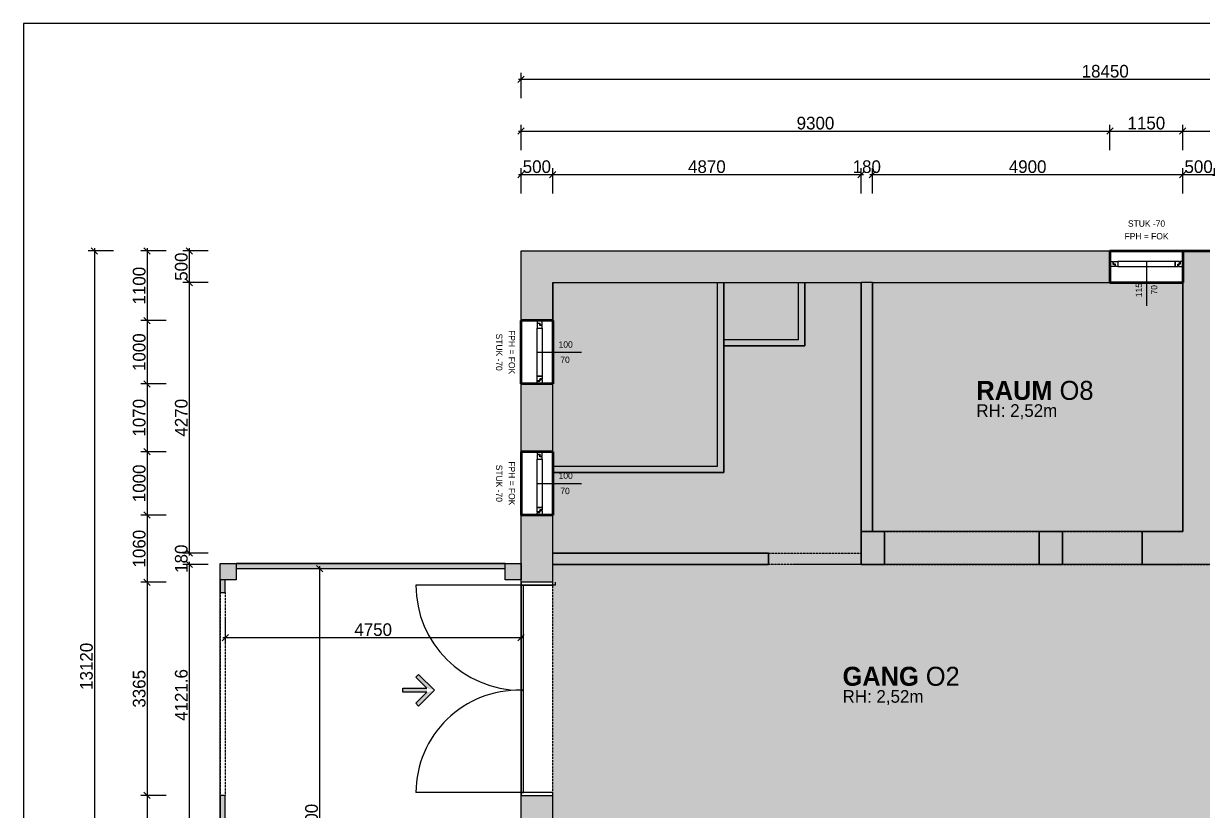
# Model space of a CAD drawing. Header units: metres. Extents: x 2773 to 296211, y -82189 to 61223.
# Drawn here: x 113861 to 132476, y -23330 to -10907 of the extents above; entities that cross this region are included whole.
import ezdxf
from ezdxf.enums import TextEntityAlignment as Align

# ---------------------------------------------------------------- set-up
doc = ezdxf.new("R2010")
doc.units = ezdxf.units.M
doc.header["$LTSCALE"] = 0.5
doc.header["$PDMODE"] = 3
doc.linetypes.add('DASHED2', pattern=[9.525, 6.35, -3.175])
doc.layers.add('-help', color=4, linetype='Continuous', plot=False)
doc.layers.add('KON_HL', color=4, linetype='Continuous', plot=False)
for name, color, linetype in [('KON_025', 1, 'Continuous'), ('KON_050', 5, 'Continuous'), ('KON_MASS', 1, 'Continuous'), ('KON_SCHRAFF', 1, 'Continuous'), ('KON_STRICHLINIE', 1, 'DASHED2'), ('KON_TEXT', 1, 'Continuous')]:
    doc.layers.add(name, color=color, linetype=linetype)
doc.layers.add('KON_05', color=5, linetype='Continuous', lineweight=50)
doc.styles.add('Arial Narrow 3 skalliert', font='ARIALN.TTF', dxfattribs={"height": 3})
doc.styles.add('Century_Gothic', font='GOTHIC.TTF')
doc.dimstyles.new('ISO-50 -IR', dxfattribs={"dimscale": 0.5, "dimtxt": 0.2, "dimasz": 0.225, "dimexe": 0.2, "dimexo": 0.1, "dimgap": 0.05, "dimtad": 1, "dimdec": 0, "dimlfac": 100, "dimdsep": 46, "dimtxsty": 'Century_Gothic', "dimblk": 'OBLIQUE', "dimcen": 2.5, "dimdle": 0.2, "dimadec": 1, "dimazin": 0, "dimtfac": 1, "dimtdec": 0, "dimtix": 1, "dimtmove": 2, "dimatfit": 3, "dimldrblk": 'ARCHTICK', "dimfxl": 0.25, "dimfxlon": 1, "dimarcsym": 0})
doc.dimstyles.new('M - 20 - HTL HALLSTATT$0', dxfattribs={"dimscale": 200, "dimtxt": 1.5, "dimasz": 0.5, "dimexe": 0.5, "dimexo": 0.2, "dimgap": 0.1, "dimtad": 1, "dimdec": 1, "dimdsep": 46, "dimtxsty": 'Century_Gothic', "dimblk": 'OBLIQUE', "dimcen": 0, "dimdle": 0.2, "dimclrd": 256, "dimclre": 256, "dimclrt": 256, "dimadec": 1, "dimazin": 0, "dimtfac": 1, "dimtdec": 1, "dimtix": 1, "dimtofl": 0, "dimtmove": 2, "dimatfit": 3, "dimldrblk": 'DOT', "dimfxl": 1.5, "dimfxlon": 1, "dimlwd": -1, "dimlwe": -1, "dimarcsym": 0})

# ---------------------------------------------------------------- blocks, each defined once
blk = doc.blocks.new('PFEIL_E1')
blk.add_lwpolyline([(-0.823, -1.177), (-1, -1), (0, 0), (1, -1), (0.823, -1.177), (0.125, -0.479), (0.125, -2), (-0.125, -2), (-0.125, -0.479)], close=True)
for points in [[(-1, -1), (-0.823, -1.177), (0, 0), (-0.125, -0.479)], [(-0.125, -0.479), (0.125, -0.479), (-0.125, -2), (0.125, -2)], [(0, 0), (0.125, -0.479), (1, -1), (0.823, -1.177)]]:
    blk.add_solid(points)
blk = doc.blocks.new('fen')
for points in [[(-0.04, -0.07), (0, -0.07), (0, 0), (-0.08, 0), (-0.08, -0.04), (-0.04, -0.04)], [(-0.04, -0.05), (-0.08, -0.05), (-0.08, -0.12), (0, -0.12), (0, -0.08), (-0.04, -0.08)]]:
    blk.add_lwpolyline(points, close=True)
blk = doc.blocks.new('*D429')
at = {"layer": 'Defpoints', "color": 0, "transparency": 16777216}
for p in [(0, 0.08), (1.145, 0.08), (1.145, 0.08)]:
    blk.add_point(p, dxfattribs=at)
at = {"color": 0, "transparency": 16777216, "insert": (0.452, -0.37), "char_height": 0.1, "attachment_point": 5, "rotation": 90, "style": 'Century_Gothic'}
blk.add_mtext('115', dxfattribs=at)
blk = doc.blocks.new('_ArchTick')
at = {"color": 0, "linetype": 'Continuous', "const_width": 0.15}
blk.add_lwpolyline([(-0.5, -0.5), (0.5, 0.5)], dxfattribs=at)
blk = doc.blocks.new('_None')
blk = doc.blocks.new('*D437')
at = {"layer": 'Defpoints', "color": 0, "transparency": 16777216}
for p in [(1, 0), (1, 0), (0, 0)]:
    blk.add_point(p, dxfattribs=at)
at = {"color": 0, "transparency": 16777216, "insert": (0.38, 0.45), "char_height": 0.1, "attachment_point": 5, "rotation": 90, "style": 'Century_Gothic'}
blk.add_mtext('100', dxfattribs=at)
blk = doc.blocks.new('_Oblique')
at = {"color": 0, "linetype": 'ByBlock', "lineweight": -2}
blk.add_line((-0.5, -0.5), (0.5, 0.5), dxfattribs=at)
blk = doc.blocks.new('*D526')
at = {"layer": 'Defpoints', "color": 0, "transparency": 16777216}
for p in [(122216, -13292), (121716, -14495), (122216, -14995)]:
    blk.add_point(p, dxfattribs=at)
at = {"layer": 'KON_MASS', "transparency": 16777216}
for p, q in [((121716, -13592), (121716, -13192)), ((122216, -13592), (122216, -13192)), ((121676, -13292), (122256, -13292))]:
    blk.add_line(p, q, dxfattribs=at)
at = {"layer": 'KON_MASS', "transparency": 16777216, "xscale": 100, "yscale": 100, "zscale": 100, "rotation": 180}
blk.add_blockref('_Oblique', (121716, -13292), dxfattribs=at)
at = {"layer": 'KON_MASS', "transparency": 16777216, "xscale": 100, "yscale": 100, "zscale": 100}
blk.add_blockref('_Oblique', (122216, -13292), dxfattribs=at)
at = {"layer": 'KON_MASS', "transparency": 16777216, "insert": (121966, -13167), "char_height": 200, "attachment_point": 5, "style": 'Century_Gothic'}
blk.add_mtext('500', dxfattribs=at)
blk = doc.blocks.new('_Dot')
at = {"color": 0, "linetype": 'ByBlock', "lineweight": -2}
blk.add_line((-0.5, 0), (-1, 0), dxfattribs=at)
at = {"color": 0, "linetype": 'ByBlock', "const_width": 0.5}
blk.add_lwpolyline([(-0.25, 0, 1), (0.25, 0, 1)], format="xyb", close=True, dxfattribs=at)
blk = doc.blocks.new('*D527')
at = {"layer": 'Defpoints', "color": 0, "transparency": 16777216}
for p in [(127086, -13292), (122216, -14995), (127086, -14995)]:
    blk.add_point(p, dxfattribs=at)
at = {"layer": 'KON_MASS', "transparency": 16777216}
for p, q in [((122216, -13592), (122216, -13192)), ((127086, -13592), (127086, -13192)), ((122176, -13292), (127126, -13292))]:
    blk.add_line(p, q, dxfattribs=at)
at = {"layer": 'KON_MASS', "transparency": 16777216, "xscale": 100, "yscale": 100, "zscale": 100, "rotation": 180}
blk.add_blockref('_Oblique', (122216, -13292), dxfattribs=at)
at = {"layer": 'KON_MASS', "transparency": 16777216, "xscale": 100, "yscale": 100, "zscale": 100}
blk.add_blockref('_Oblique', (127086, -13292), dxfattribs=at)
at = {"layer": 'KON_MASS', "transparency": 16777216, "insert": (124651, -13167), "char_height": 200, "attachment_point": 5, "style": 'Century_Gothic'}
blk.add_mtext('4870', dxfattribs=at)
blk = doc.blocks.new('*D528')
at = {"layer": 'Defpoints', "color": 0, "transparency": 16777216}
for p in [(127266, -13292), (127086, -14995), (127266, -14995)]:
    blk.add_point(p, dxfattribs=at)
at = {"layer": 'KON_MASS', "transparency": 16777216}
for p, q in [((127086, -13592), (127086, -13192)), ((127266, -13592), (127266, -13192))]:
    blk.add_line(p, q, dxfattribs=at)
at = {"layer": 'KON_MASS', "transparency": 16777216, "insert": (127176, -13167), "char_height": 200, "attachment_point": 5, "style": 'Century_Gothic'}
blk.add_mtext('180', dxfattribs=at)
blk = doc.blocks.new('*D529')
at = {"layer": 'Defpoints', "color": 0, "transparency": 16777216}
for p in [(132166, -13292), (132166, -14495), (127266, -14995)]:
    blk.add_point(p, dxfattribs=at)
at = {"layer": 'KON_MASS', "transparency": 16777216}
for p, q in [((127266, -13592), (127266, -13192)), ((132166, -13592), (132166, -13192)), ((127226, -13292), (132206, -13292))]:
    blk.add_line(p, q, dxfattribs=at)
at = {"layer": 'KON_MASS', "transparency": 16777216, "xscale": 100, "yscale": 100, "zscale": 100, "rotation": 180}
blk.add_blockref('_Oblique', (127266, -13292), dxfattribs=at)
at = {"layer": 'KON_MASS', "transparency": 16777216, "xscale": 100, "yscale": 100, "zscale": 100}
blk.add_blockref('_Oblique', (132166, -13292), dxfattribs=at)
at = {"layer": 'KON_MASS', "transparency": 16777216, "insert": (129716, -13167), "char_height": 200, "attachment_point": 5, "style": 'Century_Gothic'}
blk.add_mtext('4900', dxfattribs=at)
blk = doc.blocks.new('*D530')
at = {"layer": 'Defpoints', "color": 0, "transparency": 16777216}
for p in [(132666, -13292), (132166, -14495), (132666, -14995)]:
    blk.add_point(p, dxfattribs=at)
at = {"layer": 'KON_MASS', "transparency": 16777216}
for p, q in [((132166, -13592), (132166, -13192)), ((132666, -13592), (132666, -13192)), ((132126, -13292), (132706, -13292))]:
    blk.add_line(p, q, dxfattribs=at)
at = {"layer": 'KON_MASS', "transparency": 16777216, "xscale": 100, "yscale": 100, "zscale": 100, "rotation": 180}
blk.add_blockref('_Oblique', (132166, -13292), dxfattribs=at)
at = {"layer": 'KON_MASS', "transparency": 16777216, "xscale": 100, "yscale": 100, "zscale": 100}
blk.add_blockref('_Oblique', (132666, -13292), dxfattribs=at)
at = {"layer": 'KON_MASS', "transparency": 16777216, "insert": (132416, -13167), "char_height": 200, "attachment_point": 5, "style": 'Century_Gothic'}
blk.add_mtext('500', dxfattribs=at)
blk = doc.blocks.new('*D534')
at = {"layer": 'Defpoints', "color": 0, "transparency": 16777216}
for p in [(131016, -12604), (121716, -14495), (131016, -14495)]:
    blk.add_point(p, dxfattribs=at)
at = {"layer": 'KON_MASS', "transparency": 16777216}
for p, q in [((121676, -12604), (131056, -12604)), ((121716, -12904), (121716, -12504)), ((131016, -12904), (131016, -12504))]:
    blk.add_line(p, q, dxfattribs=at)
at = {"layer": 'KON_MASS', "transparency": 16777216, "xscale": 100, "yscale": 100, "zscale": 100, "rotation": 180}
blk.add_blockref('_Oblique', (121716, -12604), dxfattribs=at)
at = {"layer": 'KON_MASS', "transparency": 16777216, "xscale": 100, "yscale": 100, "zscale": 100}
blk.add_blockref('_Oblique', (131016, -12604), dxfattribs=at)
at = {"layer": 'KON_MASS', "transparency": 16777216, "insert": (126366, -12479), "char_height": 200, "attachment_point": 5, "style": 'Century_Gothic'}
blk.add_mtext('9300', dxfattribs=at)
blk = doc.blocks.new('*D535')
at = {"layer": 'Defpoints', "color": 0, "transparency": 16777216}
for p in [(132166, -12604), (131016, -14495), (132166, -14495)]:
    blk.add_point(p, dxfattribs=at)
at = {"layer": 'KON_MASS', "transparency": 16777216}
for p, q in [((130976, -12604), (132206, -12604)), ((131016, -12904), (131016, -12504)), ((132166, -12904), (132166, -12504))]:
    blk.add_line(p, q, dxfattribs=at)
at = {"layer": 'KON_MASS', "transparency": 16777216, "xscale": 100, "yscale": 100, "zscale": 100, "rotation": 180}
blk.add_blockref('_Oblique', (131016, -12604), dxfattribs=at)
at = {"layer": 'KON_MASS', "transparency": 16777216, "xscale": 100, "yscale": 100, "zscale": 100}
blk.add_blockref('_Oblique', (132166, -12604), dxfattribs=at)
at = {"layer": 'KON_MASS', "transparency": 16777216, "insert": (131591, -12479), "char_height": 200, "attachment_point": 5, "style": 'Century_Gothic'}
blk.add_mtext('1150', dxfattribs=at)
blk = doc.blocks.new('*D536')
at = {"layer": 'Defpoints', "color": 0, "transparency": 16777216}
for p in [(133716, -12604), (132166, -14495), (133716, -14495)]:
    blk.add_point(p, dxfattribs=at)
at = {"layer": 'KON_MASS', "transparency": 16777216}
for p, q in [((132126, -12604), (133756, -12604)), ((132166, -12904), (132166, -12504)), ((133716, -12904), (133716, -12504))]:
    blk.add_line(p, q, dxfattribs=at)
at = {"layer": 'KON_MASS', "transparency": 16777216, "xscale": 100, "yscale": 100, "zscale": 100, "rotation": 180}
blk.add_blockref('_Oblique', (132166, -12604), dxfattribs=at)
at = {"layer": 'KON_MASS', "transparency": 16777216, "xscale": 100, "yscale": 100, "zscale": 100}
blk.add_blockref('_Oblique', (133716, -12604), dxfattribs=at)
at = {"layer": 'KON_MASS', "transparency": 16777216, "insert": (132941, -12479), "char_height": 200, "attachment_point": 5, "style": 'Century_Gothic'}
blk.add_mtext('1550', dxfattribs=at)
blk = doc.blocks.new('*D541')
at = {"layer": 'Defpoints', "color": 0, "transparency": 16777216}
for p in [(140166, -11785), (121716, -14495), (140166, -14495)]:
    blk.add_point(p, dxfattribs=at)
at = {"layer": 'KON_MASS', "transparency": 16777216}
for p, q in [((121716, -12085), (121716, -11685)), ((140166, -12085), (140166, -11685)), ((121676, -11785), (140206, -11785))]:
    blk.add_line(p, q, dxfattribs=at)
at = {"layer": 'KON_MASS', "transparency": 16777216, "xscale": 100, "yscale": 100, "zscale": 100, "rotation": 180}
blk.add_blockref('_Oblique', (121716, -11785), dxfattribs=at)
at = {"layer": 'KON_MASS', "transparency": 16777216, "xscale": 100, "yscale": 100, "zscale": 100}
blk.add_blockref('_Oblique', (140166, -11785), dxfattribs=at)
at = {"layer": 'KON_MASS', "transparency": 16777216, "insert": (130941, -11660), "char_height": 200, "attachment_point": 5, "style": 'Century_Gothic'}
blk.add_mtext('18450', dxfattribs=at)
blk = doc.blocks.new('*D564')
at = {"layer": 'Defpoints', "color": 0, "transparency": 16777216}
for p in [(117036, -14495), (116477, -14995), (117536, -14995)]:
    blk.add_point(p, dxfattribs=at)
at = {"layer": 'KON_MASS', "transparency": 16777216}
for p, q in [((116777, -14495), (116377, -14495)), ((116477, -14455), (116477, -15035)), ((116777, -14995), (116377, -14995))]:
    blk.add_line(p, q, dxfattribs=at)
at = {"layer": 'KON_MASS', "transparency": 16777216, "xscale": 100, "yscale": 100, "zscale": 100}
for p, rotation in [((116477, -14495), 90), ((116477, -14995), 270)]:
    blk.add_blockref('_Oblique', p, dxfattribs=dict(at, rotation=rotation))
at = {"layer": 'KON_MASS', "transparency": 16777216, "insert": (116352, -14745), "char_height": 200, "attachment_point": 5, "rotation": 90, "style": 'Century_Gothic'}
blk.add_mtext('500', dxfattribs=at)
blk = doc.blocks.new('*D565')
at = {"layer": 'Defpoints', "color": 0, "transparency": 16777216}
for p in [(117536, -14995), (116477, -19266), (117536, -19266)]:
    blk.add_point(p, dxfattribs=at)
at = {"layer": 'KON_MASS', "transparency": 16777216}
for p, q in [((116777, -14995), (116377, -14995)), ((116477, -14955), (116477, -19306)), ((116777, -19266), (116377, -19266))]:
    blk.add_line(p, q, dxfattribs=at)
at = {"layer": 'KON_MASS', "transparency": 16777216, "xscale": 100, "yscale": 100, "zscale": 100}
for p, rotation in [((116477, -14995), 90), ((116477, -19266), 270)]:
    blk.add_blockref('_Oblique', p, dxfattribs=dict(at, rotation=rotation))
at = {"layer": 'KON_MASS', "transparency": 16777216, "insert": (116352, -17130), "char_height": 200, "attachment_point": 5, "rotation": 90, "style": 'Century_Gothic'}
blk.add_mtext('4270', dxfattribs=at)
blk = doc.blocks.new('*D566')
at = {"layer": 'Defpoints', "color": 0, "transparency": 16777216}
for p in [(117536, -19266), (116477, -19446), (117536, -19446)]:
    blk.add_point(p, dxfattribs=at)
at = {"layer": 'KON_MASS', "transparency": 16777216}
for p, q in [((116777, -19266), (116377, -19266)), ((116777, -19446), (116377, -19446))]:
    blk.add_line(p, q, dxfattribs=at)
at = {"layer": 'KON_MASS', "transparency": 16777216, "insert": (116352, -19356), "char_height": 200, "attachment_point": 5, "rotation": 90, "style": 'Century_Gothic'}
blk.add_mtext('180', dxfattribs=at)
blk = doc.blocks.new('*D567')
at = {"layer": 'Defpoints', "color": 0, "transparency": 16777216}
for p in [(117536, -19446), (116477, -23568), (117536, -23568)]:
    blk.add_point(p, dxfattribs=at)
at = {"layer": 'KON_MASS', "transparency": 16777216}
for p, q in [((116777, -19446), (116377, -19446)), ((116477, -19406), (116477, -23608)), ((116777, -23568), (116377, -23568))]:
    blk.add_line(p, q, dxfattribs=at)
at = {"layer": 'KON_MASS', "transparency": 16777216, "xscale": 100, "yscale": 100, "zscale": 100}
for p, rotation in [((116477, -19446), 90), ((116477, -23568), 270)]:
    blk.add_blockref('_Oblique', p, dxfattribs=dict(at, rotation=rotation))
at = {"layer": 'KON_MASS', "transparency": 16777216, "insert": (116352, -21507), "char_height": 200, "attachment_point": 5, "rotation": 90, "style": 'Century_Gothic'}
blk.add_mtext('4121.6', dxfattribs=at)
blk = doc.blocks.new('*D571')
at = {"layer": 'Defpoints', "color": 0, "transparency": 16777216}
for p in [(117036, -14495), (115812, -15595), (117036, -15595)]:
    blk.add_point(p, dxfattribs=at)
at = {"layer": 'KON_MASS', "transparency": 16777216}
for p, q in [((116112, -14495), (115712, -14495)), ((115812, -14455), (115812, -15635)), ((116112, -15595), (115712, -15595))]:
    blk.add_line(p, q, dxfattribs=at)
at = {"layer": 'KON_MASS', "transparency": 16777216, "xscale": 100, "yscale": 100, "zscale": 100}
for p, rotation in [((115812, -14495), 90), ((115812, -15595), 270)]:
    blk.add_blockref('_Oblique', p, dxfattribs=dict(at, rotation=rotation))
at = {"layer": 'KON_MASS', "transparency": 16777216, "insert": (115687, -15045), "char_height": 200, "attachment_point": 5, "rotation": 90, "style": 'Century_Gothic'}
blk.add_mtext('1100', dxfattribs=at)
blk = doc.blocks.new('*D572')
at = {"layer": 'Defpoints', "color": 0, "transparency": 16777216}
for p in [(117036, -15595), (115812, -16595), (117036, -16595)]:
    blk.add_point(p, dxfattribs=at)
at = {"layer": 'KON_MASS', "transparency": 16777216}
for p, q in [((116112, -15595), (115712, -15595)), ((115812, -15555), (115812, -16635)), ((116112, -16595), (115712, -16595))]:
    blk.add_line(p, q, dxfattribs=at)
at = {"layer": 'KON_MASS', "transparency": 16777216, "xscale": 100, "yscale": 100, "zscale": 100}
for p, rotation in [((115812, -15595), 90), ((115812, -16595), 270)]:
    blk.add_blockref('_Oblique', p, dxfattribs=dict(at, rotation=rotation))
at = {"layer": 'KON_MASS', "transparency": 16777216, "insert": (115687, -16095), "char_height": 200, "attachment_point": 5, "rotation": 90, "style": 'Century_Gothic'}
blk.add_mtext('1000', dxfattribs=at)
blk = doc.blocks.new('*D573')
at = {"layer": 'Defpoints', "color": 0, "transparency": 16777216}
for p in [(117036, -16595), (115812, -17666), (117036, -17666)]:
    blk.add_point(p, dxfattribs=at)
at = {"layer": 'KON_MASS', "transparency": 16777216}
for p, q in [((115812, -16555), (115812, -17706)), ((116112, -16595), (115712, -16595)), ((116112, -17666), (115712, -17666))]:
    blk.add_line(p, q, dxfattribs=at)
at = {"layer": 'KON_MASS', "transparency": 16777216, "xscale": 100, "yscale": 100, "zscale": 100}
for p, rotation in [((115812, -16595), 90), ((115812, -17666), 270)]:
    blk.add_blockref('_Oblique', p, dxfattribs=dict(at, rotation=rotation))
at = {"layer": 'KON_MASS', "transparency": 16777216, "insert": (115687, -17130), "char_height": 200, "attachment_point": 5, "rotation": 90, "style": 'Century_Gothic'}
blk.add_mtext('1070', dxfattribs=at)
blk = doc.blocks.new('*D574')
at = {"layer": 'Defpoints', "color": 0, "transparency": 16777216}
for p in [(117036, -17666), (115812, -18666), (117036, -18666)]:
    blk.add_point(p, dxfattribs=at)
at = {"layer": 'KON_MASS', "transparency": 16777216}
for p, q in [((116112, -17666), (115712, -17666)), ((115812, -17626), (115812, -18706)), ((116112, -18666), (115712, -18666))]:
    blk.add_line(p, q, dxfattribs=at)
at = {"layer": 'KON_MASS', "transparency": 16777216, "xscale": 100, "yscale": 100, "zscale": 100}
for p, rotation in [((115812, -17666), 90), ((115812, -18666), 270)]:
    blk.add_blockref('_Oblique', p, dxfattribs=dict(at, rotation=rotation))
at = {"layer": 'KON_MASS', "transparency": 16777216, "insert": (115687, -18166), "char_height": 200, "attachment_point": 5, "rotation": 90, "style": 'Century_Gothic'}
blk.add_mtext('1000', dxfattribs=at)
blk = doc.blocks.new('*D575')
at = {"layer": 'Defpoints', "color": 0, "transparency": 16777216}
for p in [(117036, -18666), (115812, -19727), (117536, -19727)]:
    blk.add_point(p, dxfattribs=at)
at = {"layer": 'KON_MASS', "transparency": 16777216}
for p, q in [((116112, -18666), (115712, -18666)), ((115812, -18626), (115812, -19767)), ((116112, -19727), (115712, -19727))]:
    blk.add_line(p, q, dxfattribs=at)
at = {"layer": 'KON_MASS', "transparency": 16777216, "xscale": 100, "yscale": 100, "zscale": 100}
for p, rotation in [((115812, -18666), 90), ((115812, -19727), 270)]:
    blk.add_blockref('_Oblique', p, dxfattribs=dict(at, rotation=rotation))
at = {"layer": 'KON_MASS', "transparency": 16777216, "insert": (115687, -19197), "char_height": 200, "attachment_point": 5, "rotation": 90, "style": 'Century_Gothic'}
blk.add_mtext('1060', dxfattribs=at)
blk = doc.blocks.new('*D576')
at = {"layer": 'Defpoints', "color": 0, "transparency": 16777216}
for p in [(117536, -19727), (115812, -23092), (117536, -23092)]:
    blk.add_point(p, dxfattribs=at)
at = {"layer": 'KON_MASS', "transparency": 16777216}
for p, q in [((116112, -19727), (115712, -19727)), ((115812, -19687), (115812, -23132)), ((116112, -23092), (115712, -23092))]:
    blk.add_line(p, q, dxfattribs=at)
at = {"layer": 'KON_MASS', "transparency": 16777216, "xscale": 100, "yscale": 100, "zscale": 100}
for p, rotation in [((115812, -19727), 90), ((115812, -23092), 270)]:
    blk.add_blockref('_Oblique', p, dxfattribs=dict(at, rotation=rotation))
at = {"layer": 'KON_MASS', "transparency": 16777216, "insert": (115687, -21410), "char_height": 200, "attachment_point": 5, "rotation": 90, "style": 'Century_Gothic'}
blk.add_mtext('3365', dxfattribs=at)
blk = doc.blocks.new('*D577')
at = {"layer": 'Defpoints', "color": 0, "transparency": 16777216}
for p in [(117536, -23092), (115812, -25008), (117536, -25008)]:
    blk.add_point(p, dxfattribs=at)
at = {"layer": 'KON_MASS', "transparency": 16777216}
for p, q in [((115812, -23052), (115812, -25048)), ((116112, -23092), (115712, -23092)), ((116112, -25008), (115712, -25008))]:
    blk.add_line(p, q, dxfattribs=at)
at = {"layer": 'KON_MASS', "transparency": 16777216, "xscale": 100, "yscale": 100, "zscale": 100}
for p, rotation in [((115812, -23092), 90), ((115812, -25008), 270)]:
    blk.add_blockref('_Oblique', p, dxfattribs=dict(at, rotation=rotation))
at = {"layer": 'KON_MASS', "transparency": 16777216, "insert": (115687, -24050), "char_height": 200, "width": 1162.98, "attachment_point": 5, "rotation": 90, "style": 'Century_Gothic'}
blk.add_mtext('1915', dxfattribs=at)
blk = doc.blocks.new('*D580')
at = {"layer": 'Defpoints', "color": 0, "transparency": 16777216}
for p in [(117036, -14495), (114979, -27615), (117036, -27615)]:
    blk.add_point(p, dxfattribs=at)
at = {"layer": 'KON_MASS', "transparency": 16777216}
for p, q in [((115279, -14495), (114879, -14495)), ((114979, -14455), (114979, -27655)), ((115279, -27615), (114879, -27615))]:
    blk.add_line(p, q, dxfattribs=at)
at = {"layer": 'KON_MASS', "transparency": 16777216, "xscale": 100, "yscale": 100, "zscale": 100}
for p, rotation in [((114979, -14495), 90), ((114979, -27615), 270)]:
    blk.add_blockref('_Oblique', p, dxfattribs=dict(at, rotation=rotation))
at = {"layer": 'KON_MASS', "transparency": 16777216, "insert": (114854, -21055), "char_height": 200, "attachment_point": 5, "rotation": 90, "style": 'Century_Gothic'}
blk.add_mtext('13120', dxfattribs=at)
blk = doc.blocks.new('*D608')
at = {"layer": 'Defpoints', "color": 0, "transparency": 16777216}
for p in [(121716, -19431), (117046, -19690), (121716, -20602)]:
    blk.add_point(p, dxfattribs=at)
at = {"layer": 'KON_MASS', "transparency": 16777216}
for p, q in [((117046, -20302), (117046, -20702)), ((121716, -20302), (121716, -20702)), ((117006, -20602), (121756, -20602))]:
    blk.add_line(p, q, dxfattribs=at)
at = {"layer": 'KON_MASS', "transparency": 16777216, "xscale": 100, "yscale": 100, "zscale": 100, "rotation": 180}
blk.add_blockref('_Oblique', (117046, -20602), dxfattribs=at)
at = {"layer": 'KON_MASS', "transparency": 16777216, "xscale": 100, "yscale": 100, "zscale": 100}
blk.add_blockref('_Oblique', (121716, -20602), dxfattribs=at)
at = {"layer": 'KON_MASS', "transparency": 16777216, "insert": (119381, -20477), "char_height": 200, "attachment_point": 5, "style": 'Century_Gothic'}
blk.add_mtext('4750', dxfattribs=at)
blk = doc.blocks.new('*D609')
at = {"layer": 'Defpoints', "color": 0, "transparency": 16777216}
for p in [(118284, -19511), (118284, -27535), (118534, -27535)]:
    blk.add_point(p, dxfattribs=at)
at = {"layer": 'KON_MASS', "transparency": 16777216}
for p, q in [((118324, -19511), (118634, -19511)), ((118534, -19471), (118534, -27575)), ((118324, -27535), (118634, -27535))]:
    blk.add_line(p, q, dxfattribs=at)
at = {"layer": 'KON_MASS', "transparency": 16777216, "xscale": 100, "yscale": 100, "zscale": 100}
for p, rotation in [((118534, -19511), 90), ((118534, -27535), 270)]:
    blk.add_blockref('_Oblique', p, dxfattribs=dict(at, rotation=rotation))
at = {"layer": 'KON_MASS', "transparency": 16777216, "insert": (118409, -23523), "char_height": 200, "attachment_point": 5, "rotation": 90, "style": 'Century_Gothic'}
blk.add_mtext('7700', dxfattribs=at)
blk = doc.blocks.new('*U428')
blk.add_lwpolyline([(0.12, 0.08), (0.12, 0), (1.025, 0), (1.025, 0.08)], close=True)
blk.add_lwpolyline([(0.572, 0.08), (0.572, -0.62)])
at = {"xscale": -1, "rotation": 89.99999999999993}
blk.add_blockref('fen', (0, 0), dxfattribs=at)
at = {"rotation": 269.9999999999999}
blk.add_blockref('fen', (1.145, 0), dxfattribs=at)
at = {"style": 'Century_Gothic'}
for tag, rotation, p in [('STUK', 360, (0.572, 0.68)), ('FPH', 360, (0.572, 0.48)), ('HÖHE', 90, (0.692, -0.378))]:
    blk.add_attdef(tag, text='', height=0.1, rotation=rotation, dxfattribs=at).set_placement(p, align=Align.MIDDLE_CENTER)
dim = blk.add_linear_dim(base=(1.145, 0.08), p1=(0, 0.08), p2=(1.145, 0.08), dimstyle='ISO-50 -IR', override={"dimblk1": 'None', "dimblk2": 'None', "dimsah": 1, "dimse1": 1, "dimse2": 1, "dimsd1": 1, "dimsd2": 1})
dim.commit()
dim.dimension.update_dxf_attribs({"geometry": '*D429', "text_midpoint": (0.4525, -0.37), "dimtype": 160, "text_rotation": 90})
blk = doc.blocks.new('*U436')
blk.add_lwpolyline([(0.5, 0), (0.5, 0.7)])
blk.add_lwpolyline([(0.12, 0), (0.12, 0.08), (0.88, 0.08), (0.88, 0)], close=True)
at = {"rotation": 90.00000000000006}
blk.add_blockref('fen', (0, 0.08), dxfattribs=at)
at = {"xscale": -1, "rotation": 270.0000000000001}
blk.add_blockref('fen', (1, 0.08), dxfattribs=at)
at = {"style": 'Century_Gothic'}
blk.add_attdef('HÖHE', text='', height=0.1, rotation=90, dxfattribs=at).set_placement((0.62, 0.443), align=Align.MIDDLE_CENTER)
for tag, p in [('FPH', (0.5, -0.4)), ('STUK', (0.5, -0.6))]:
    blk.add_attdef(tag, text='', height=0.1, dxfattribs=at).set_placement(p, align=Align.MIDDLE_CENTER)
dim = blk.add_linear_dim(base=(1, 0), p1=(0, 0), p2=(1, 0), angle=0, dimstyle='ISO-50 -IR', override={"dimblk1": 'None', "dimblk2": 'None', "dimsah": 1, "dimse1": 1, "dimse2": 1, "dimsd1": 1, "dimsd2": 1})
dim.commit()
dim.dimension.update_dxf_attribs({"geometry": '*D437', "text_midpoint": (0.38, 0.45), "dimtype": 160, "text_rotation": 90})

msp = doc.modelspace()

# ---------------------------------------------------------------- hatches: boundary and pattern name
at = {"layer": 'KON_SCHRAFF', "true_color": 0x939598, "transparency": 33554602}
h = msp.add_hatch(color=252, dxfattribs=at)
h.dxf.hatch_style = 1
h.paths.add_polyline_path([(131016.21, -14494.55), (121716.21, -14494.55), (121716.21, -15594.55), (122216.21, -15594.55), (122216.21, -14994.55), (127086.21, -14994.55), (127266.21, -14994.55), (131016.21, -14994.55)])
h.paths.add_polyline_path([(133716.21, -14494.55), (132166.21, -14494.55), (132166.21, -14994.55), (132166.21, -18924.55), (131526.21, -18924.55), (131526.21, -19445.99), (132666.21, -19445.99), (132666.21, -14994.55), (133716.21, -14994.55)])
h.paths.add_polyline_path([(136486.21, -14494.55), (134346.21, -14494.55), (134346.21, -14994.55), (136486.21, -14994.55)])
h.paths.add_polyline_path([(140166.21, -14494.55), (137626.21, -14494.55), (137626.21, -14994.55), (139666.21, -14994.55), (139666.21, -18924.55), (138776.21, -18924.55), (138776.21, -19424.55), (140166.21, -19424.55)])
h.paths.add_polyline_path([(137846.21, -18924.55), (134156.21, -18924.55), (133656.21, -18924.55), (133656.21, -19424.55), (133656.21, -19727.05), (134156.21, -19727.05), (134156.21, -19424.55), (137846.21, -19424.55)])
h.paths.add_polyline_path([(134156.21, -23092.05), (133656.21, -23092.05), (133656.21, -23394.55), (133656.21, -27114.55), (133256.21, -27114.55), (133256.21, -27614.55), (136326.21, -27614.55), (136326.21, -27114.55), (134156.21, -27114.55), (134156.21, -23894.55)])
h.paths.add_polyline_path([(135676.21, -23394.55), (134156.21, -23394.55), (134156.21, -23894.55), (135676.21, -23894.55)], flags=17)
h.paths.add_polyline_path([(140166.21, -23394.55), (136756.21, -23394.55), (136756.21, -23894.55), (139666.21, -23894.55), (139666.21, -27114.55), (137496.21, -27114.55), (137496.21, -27614.55), (140166.21, -27614.55)])
h.paths.add_polyline_path([(132086.21, -27114.55), (130346.21, -27114.55), (122216.21, -27114.55), (122216.21, -26167.55), (121716.21, -26167.55), (121716.21, -27614.55), (130346.21, -27614.55), (132086.21, -27614.55)])
h.paths.add_polyline_path([(132336.21, -23567.55), (122216.21, -23567.55), (122216.21, -23092.05), (121716.21, -23092.05), (121716.21, -25007.55), (122216.21, -25007.55), (122216.21, -24067.55), (132336.21, -24067.55)])
h.paths.add_polyline_path([(122216.21, -18665.99), (121716.21, -18665.99), (121716.21, -19727.05), (122216.21, -19727.05), (122216.21, -19445.99), (122216.21, -19265.99)])
h.paths.add_polyline_path([(122216.21, -16594.55), (121716.21, -16594.55), (121716.21, -17665.99), (122216.21, -17665.99)])
at = {"layer": 'KON_SCHRAFF', "true_color": 0xb5a392, "transparency": 33554613}
h = msp.add_hatch(color=253, dxfattribs=at)
h.dxf.hatch_style = 1
h.paths.add_polyline_path([(126196.21, -14994.55), (126096.21, -14994.55), (126096.21, -15894.55), (124916.44, -15894.55), (124916.46, -15994.55), (126196.21, -15994.55)])
h.paths.add_polyline_path([(124916.21, -14994.55), (124816.21, -14994.55), (124816.95, -17893.89), (122216.21, -17894.55), (122216.21, -17994.55), (124916.97, -17993.86), (124916.46, -15994.55), (124916.21, -15994.55)])
at = {"layer": 'KON_SCHRAFF', "true_color": 0xc5b7aa, "transparency": 33554470}
h = msp.add_hatch(color=9, dxfattribs=at)
h.dxf.hatch_style = 1
h.paths.add_polyline_path([(132166.21, -14994.55), (127086.21, -14994.55), (122216.21, -14994.55), (122216.21, -19445.99), (122216.21, -23567.55), (132336.21, -23567.55), (132336.21, -24067.55), (122216.21, -24067.55), (122216.21, -27114.55), (133656.21, -27114.55), (133656.21, -24067.55), (133496.21, -24067.55), (133496.21, -23567.55), (133656.21, -23567.55), (133656.21, -18924.55), (139666.21, -18924.55), (139666.21, -14994.55), (132666.21, -14994.55), (132666.21, -19445.99), (131526.21, -19445.99), (131526.21, -18924.55), (132166.21, -18924.55)])
h.paths.add_polyline_path([(139666.21, -23894.55), (134156.21, -23894.55), (134156.21, -27114.55), (139666.21, -27114.55)], flags=17)
at = {"layer": 'KON_SCHRAFF', "true_color": 0xb5a392, "transparency": 33554613}
h = msp.add_hatch(color=253, dxfattribs=at)
h.dxf.hatch_style = 1
h.paths.add_polyline_path([(127266.21, -14994.55), (127086.21, -14994.55), (127086.21, -18924.55), (127266.21, -18924.55)])
h = msp.add_hatch(color=253, dxfattribs=at)
h.dxf.hatch_style = 1
h.paths.add_polyline_path([(122216.21, -19265.99), (122216.21, -19445.99), (125626.21, -19445.99), (125626.21, -19265.99)])
h.paths.add_polyline_path([(127086.21, -19445.99), (127456.21, -19445.99), (127456.21, -18924.55), (127086.21, -18924.55)])
h.paths.add_polyline_path([(129896.21, -19445.99), (130266.21, -19445.99), (130266.21, -18924.55), (129896.21, -18924.55)])
h.paths.add_polyline_path([(127302.2, -21730.67), (128716.82, -21730.67), (128716.82, -21298.93), (127302.2, -21298.93)], flags=9)
h.paths.add_polyline_path([(126697.48, -21536.33), (128878.34, -21536.33), (128878.34, -20879.94), (126697.48, -20879.94)], flags=9)
h.paths.add_polyline_path([(136111.32, -26243.21), (137525.94, -26243.21), (137525.94, -25811.46), (136111.32, -25811.46)], flags=9)
h.paths.add_polyline_path([(136073.61, -26033.21), (138128.23, -26033.21), (138128.23, -25376.82), (136073.61, -25376.82)], flags=9)
h.paths.add_polyline_path([(126717.86, -26108.44), (128132.47, -26108.44), (128132.47, -25676.69), (126717.86, -25676.69)], flags=9)
h.paths.add_polyline_path([(126680.15, -25898.44), (128734.77, -25898.44), (128734.77, -25242.05), (126680.15, -25242.05)], flags=9)
h.paths.add_polyline_path([(128830.35, -17232.68), (130244.97, -17232.68), (130244.97, -16800.94), (128830.35, -16800.94)], flags=9)
h.paths.add_polyline_path([(128792.64, -17022.69), (130847.26, -17022.69), (130847.26, -16366.3), (128792.64, -16366.3)], flags=9)
h.paths.add_polyline_path([(135416.73, -17232.68), (136831.34, -17232.68), (136831.34, -16800.94), (135416.73, -16800.94)], flags=9)
h.paths.add_polyline_path([(135379.02, -17022.69), (137433.64, -17022.69), (137433.64, -16366.3), (135379.02, -16366.3)], flags=9)
h = msp.add_hatch(color=253, dxfattribs=at)
h.dxf.hatch_style = 1
h.paths.add_polyline_path([(117216.21, -19431.24), (116966.21, -19431.24), (116966.21, -19690.3), (117216.21, -19690.3)])
h.paths.add_polyline_path([(121716.21, -19431.24), (121466.21, -19431.24), (121466.21, -19690.3), (121716.21, -19690.3)])
h.paths.add_polyline_path([(117216.21, -27348.49), (116966.21, -27348.49), (116966.21, -27607.55), (117216.21, -27607.55)])
h.paths.add_polyline_path([(121716.21, -27355.49), (121466.21, -27355.49), (121466.21, -27614.55), (121716.21, -27614.55)])
h.paths.add_polyline_path([(121466.21, -27534.55), (119035.14, -27534.55), (119035.14, -27610.54), (121466.21, -27614.55)])
h.paths.add_polyline_path([(119035.14, -27534.55), (117216.21, -27534.55), (117216.21, -27607.55), (119035.14, -27610.54)])
h.paths.add_polyline_path([(117046.21, -23092.05), (116966.21, -23092.05), (116966.21, -27348.49), (117046.21, -27348.49)])
h.paths.add_polyline_path([(117046.21, -19690.3), (116966.21, -19690.3), (116966.21, -19890.3), (117046.21, -19890.3)])
h = msp.add_hatch(color=253, dxfattribs=at)
h.dxf.hatch_style = 1
h.paths.add_polyline_path([(119035.14, -19431.24), (117216.21, -19431.24), (117216.21, -19511.24), (119035.14, -19511.24)])
h.paths.add_polyline_path([(121466.21, -19431.24), (119035.14, -19431.24), (119035.14, -19511.24), (121466.21, -19511.24)])

# ---------------------------------------------------------------- linework, layer by layer
at = {"layer": '-help'}
msp.add_lwpolyline([(146936.79, -10906.62), (113860.52, -10906.62), (113860.52, -31770.04), (146936.79, -31770.04)], close=True, dxfattribs=at)
at = {"layer": 'KON_025'}
for points in [[(122216.21, -19772.05), (122216.21, -19727.05), (121716.21, -19727.05), (121716.21, -19772.05)], [(121756.21, -21432.05), (121756.21, -19772.05), (121716.21, -19772.05), (121716.21, -21432.05)], [(121756.21, -23047.05), (121756.21, -21432.05), (121716.21, -21432.05), (121716.21, -23047.05)], [(122216.21, -23092.05), (122216.21, -23047.05), (121716.21, -23047.05), (121716.21, -23092.05)]]:
    msp.add_lwpolyline(points, close=True, dxfattribs=at)
for points in [[(121716.21, -19772.05), (120056.21, -19772.05)], [(121716.21, -23047.05), (120056.21, -23047.05)]]:
    msp.add_lwpolyline(points, dxfattribs=at)
for centre, radius, start, end in [((121716.21, -19772.05), 1660, 180, 270), ((121678.3, -23053.72), 1622.11, 88.661078, 179.76448)]:
    msp.add_arc(centre, radius, start, end, dxfattribs=at)
at = {"layer": 'KON_05'}
for points in [[(131016.21, -14494.55), (131016.21, -14994.55)], [(131016.21, -14494.55), (132166.21, -14494.55), (137626.21, -14494.55)], [(132166.21, -14494.55), (132166.21, -14994.55)], [(131016.21, -14994.55), (132166.21, -14994.55)], [(122216.21, -15594.55), (121716.21, -15594.55)], [(121716.21, -16594.55), (121716.21, -15594.55)], [(122216.21, -15594.55), (122216.21, -16594.55)], [(122216.21, -16594.55), (121716.21, -16594.55)], [(122216.21, -17665.99), (121716.21, -17665.99)], [(121716.21, -17665.99), (121716.21, -18665.99)], [(122216.21, -17665.99), (122216.21, -18665.99)], [(122216.21, -18665.99), (121716.21, -18665.99)]]:
    msp.add_lwpolyline(points, dxfattribs=at)
at = {"layer": 'KON_050'}
for points in [[(121716.21, -15594.55), (121716.21, -14494.55), (131016.21, -14494.55)], [(132166.21, -14494.55), (133716.21, -14494.55)], [(122216.18, -17894.55), (124816.95, -17893.89), (124816.21, -14994.57)], [(122216.21, -15594.55), (122216.21, -14994.55), (127086.21, -14994.55)], [(122216.21, -17994.55), (124916.97, -17993.86), (124916.21, -14994.55)], [(124916.46, -15994.55), (126196.21, -15994.55), (126196.21, -14994.55)], [(124916.46, -15894.55), (126096.21, -15894.55), (126096.21, -14994.55)], [(127086.21, -14994.55), (127086.21, -18924.55)], [(127266.21, -14994.55), (127086.21, -14994.55)], [(127266.21, -18924.55), (127266.21, -14994.55)], [(127266.21, -14994.55), (131016.21, -14994.55)], [(132666.21, -14994.55), (132666.21, -19445.99), (131526.21, -19445.99), (131526.21, -18924.55), (132166.21, -18924.55), (132166.21, -14994.55)], [(121716.21, -17665.99), (121716.21, -16594.55)], [(122216.21, -17994.55), (122216.21, -16594.55)], [(121716.21, -25007.55), (121716.21, -18665.99)], [(122216.21, -19265.99), (122216.21, -18665.99)], [(122216.21, -19445.99), (125626.21, -19445.99), (125626.21, -19265.99), (122216.21, -19265.99)], [(122216.21, -19445.99), (122216.21, -19265.99)], [(117216.21, -19431.24), (117216.21, -19511.24), (121466.21, -19511.24), (121466.21, -19431.24), (117216.21, -19431.24)], [(122216.21, -19772.05), (122216.21, -19445.99)], [(116966.21, -19690.3), (116966.21, -19890.3), (117046.21, -19890.3), (117046.21, -19690.3)], [(122216.21, -23567.55), (122216.21, -23047.05)]]:
    msp.add_lwpolyline(points, dxfattribs=at)
for points in [[(127456.21, -18924.55), (127086.21, -18924.55), (127086.21, -19445.99), (127456.21, -19445.99)], [(130266.21, -18924.55), (129896.21, -18924.55), (129896.21, -19445.99), (130266.21, -19445.99)], [(116966.21, -19431.24), (117216.21, -19431.24), (117216.21, -19690.3), (116966.21, -19690.3)], [(121466.21, -19431.24), (121716.21, -19431.24), (121716.21, -19690.3), (121466.21, -19690.3)], [(116966.21, -27348.49), (117046.21, -27348.49), (117046.21, -23092.05), (116966.21, -23092.05)]]:
    msp.add_lwpolyline(points, close=True, dxfattribs=at)
at = {"layer": 'KON_HL'}
for points in [[(131016.21, -14494.55), (131016.21, -14994.55)], [(132166.21, -14994.55), (132166.21, -14494.55)], [(122216.21, -14994.55), (122216.21, -15594.55), (121716.21, -15594.55)], [(124916.21, -14994.55), (124916.97, -17994.55), (122216.21, -17994.55)], [(126196.21, -14994.55), (126196.21, -15994.55), (124916.21, -15994.55), (124916.21, -14994.55), (124916.21, -14994.55), (124916.21, -14994.55)], [(127086.21, -18924.55), (127086.21, -14994.55)], [(127266.21, -14994.55), (127266.21, -18924.55)], [(132166.21, -14994.55), (132166.21, -18924.55)], [(121716.21, -16594.55), (122216.21, -16594.55)], [(121716.21, -17665.99), (122216.21, -17665.99), (122216.21, -17994.55)], [(122216.21, -19265.99), (122216.21, -18665.99), (121716.21, -18665.99)], [(129896.21, -18924.55), (127456.21, -18924.55), (127456.21, -19445.99), (127086.21, -19445.99), (127086.21, -18924.55), (127456.21, -18924.55)], [(131526.21, -18924.55), (130266.21, -18924.55), (130266.21, -19445.99), (129896.21, -19445.99), (129896.21, -18924.55), (130266.21, -18924.55)], [(132166.21, -18924.55), (131526.21, -18924.55), (131526.21, -19445.99), (132026.21, -19445.99)], [(132166.21, -18924.55), (132026.21, -18924.55)], [(132666.21, -18924.55), (132666.21, -19445.99), (132156.9, -19445.99)], [(122216.21, -19265.99), (125626.21, -19265.99), (125626.21, -19445.99), (122216.21, -19445.99)], [(121716.21, -27614.55), (116966.21, -27614.55), (116966.21, -27607.55), (116966.21, -19431.24), (121716.21, -19431.24)], [(131526.21, -19445.99), (126015.62, -19445.99)], [(132026.21, -19445.99), (132156.9, -19445.99)], [(122252.92, -19727.05), (122252.92, -19772.05), (121716.21, -19772.05), (121716.21, -19727.05)], [(121756.21, -21432.05), (121756.21, -19772.05), (121716.21, -19772.05), (121716.21, -21432.05)], [(121716.21, -23047.05), (121756.21, -23047.05), (121756.21, -21432.05)], [(121716.21, -21432.05), (121716.21, -23047.05)], [(122216.21, -23092.05), (122216.21, -23047.05), (121716.21, -23047.05), (121716.21, -23092.05)]]:
    msp.add_lwpolyline(points, dxfattribs=at)
at = {"layer": 'KON_STRICHLINIE'}
for points in [[(127456.21, -18924.55), (131526.21, -18924.55)], [(125626.21, -19265.99), (127086.21, -19265.99)], [(127086.21, -19445.99), (125626.21, -19445.99)], [(127456.21, -19445.99), (133656.21, -19445.99)], [(121716.21, -23092.05), (121716.21, -19727.05)], [(122216.21, -19772.05), (122216.21, -19727.05)], [(116966.21, -19890.3), (116966.21, -23092.05)], [(117046.21, -19890.3), (117046.21, -23092.05)], [(122216.21, -23137.05), (122216.21, -19772.05)], [(122216.21, -23092.05), (122216.21, -23047.05)]]:
    msp.add_lwpolyline(points, dxfattribs=at)

# ---------------------------------------------------------------- block references
at = {"xscale": 250, "yscale": 250, "zscale": 250, "rotation": 270}
msp.add_blockref('PFEIL_E1', (120349.31, -21432.05), dxfattribs=at)
at = {"layer": 'KON_MASS'}
ref = msp.add_blockref('*U428', (131021.21, -14744.55), dxfattribs=dict(at, xscale=1000, yscale=1000, zscale=1000))
ref.add_attrib('FPH', 'FPH = FOK', dxfattribs={"layer": '0', "height": 100, "style": 'Century_Gothic'}).set_placement((131593.71, -14264.55), align=Align.MIDDLE_CENTER)
ref.add_attrib('STUK', 'STUK -70', dxfattribs={"layer": '0', "height": 100, "style": 'Century_Gothic'}).set_placement((131593.71, -14064.55), align=Align.MIDDLE_CENTER)
ref.add_attrib('HÖHE', '70', dxfattribs={"layer": '0', "height": 100, "rotation": 90, "style": 'Century_Gothic'}).set_placement((131713.71, -15109.86), align=Align.MIDDLE_CENTER)
ref = msp.add_blockref('*U436', (121971.21, -15594.55), dxfattribs=dict(at, xscale=1000, yscale=1000, zscale=1000, rotation=270))
ref.add_attrib('FPH', 'FPH = FOK', dxfattribs={"layer": '0', "height": 100, "rotation": 270, "style": 'Century_Gothic'}).set_placement((121571.21, -16094.55), align=Align.MIDDLE_CENTER)
ref.add_attrib('STUK', 'STUK -70', dxfattribs={"layer": '0', "height": 100, "rotation": 270, "style": 'Century_Gothic'}).set_placement((121371.21, -16094.55), align=Align.MIDDLE_CENTER)
ref.add_attrib('HÖHE', '70', dxfattribs={"layer": '0', "height": 100, "rotation": 360, "style": 'Century_Gothic'}).set_placement((122411.01, -16214.55), align=Align.MIDDLE_CENTER)
ref = msp.add_blockref('*U436', (121971.21, -17665.99), dxfattribs=dict(at, xscale=1000, yscale=1000, zscale=1000, rotation=270))
ref.add_attrib('FPH', 'FPH = FOK', dxfattribs={"layer": '0', "height": 100, "rotation": 270, "style": 'Century_Gothic'}).set_placement((121571.21, -18165.99), align=Align.MIDDLE_CENTER)
ref.add_attrib('STUK', 'STUK -70', dxfattribs={"layer": '0', "height": 100, "rotation": 270, "style": 'Century_Gothic'}).set_placement((121371.21, -18165.99), align=Align.MIDDLE_CENTER)
ref.add_attrib('HÖHE', '70', dxfattribs={"layer": '0', "height": 100, "rotation": 360, "style": 'Century_Gothic'}).set_placement((122411.01, -18285.99), align=Align.MIDDLE_CENTER)

# ---------------------------------------------------------------- texts
at = {"layer": 'KON_TEXT', "width": 3182.4376, "attachment_point": 1, "style": 'Arial Narrow 3 skalliert'}
for s, insert, char_height in [('{\\fCentury Gothic|b1|i0|c0|p34;RAUM\\fCentury Gothic|b0|i0|c0|p34; O8}', (128905.77, -16548.16), 300), ('{\\fCentury Gothic|b0|i0|c0|p34;RH: 2,52m}', (128905.77, -16916.33), 200), ('{\\fCentury Gothic|b1|i0|c0|p34;GANG \\fCentury Gothic|b0|i0|c0|p34;O2}', (126793.28, -21061.81), 300), ('{\\fCentury Gothic|b0|i0|c0|p34;RH: 2,52m}', (126793.28, -21429.98), 200)]:
    msp.add_mtext(s, dxfattribs=dict(at, insert=insert, char_height=char_height))

# ---------------------------------------------------------------- dimensions: what is measured, and where the dimension line sits
at = {"layer": 'KON_MASS'}
for base, p1, p2, picture, middle in [((140166.21, -11785.17), (121716.21, -14494.55), (140166.21, -14494.55), '*D541', (130941.21, -11660.14)), ((131016.21, -12603.9), (121716.21, -14494.55), (131016.21, -14494.55), '*D534', (126366.21, -12478.87)), ((132166.21, -12603.9), (131016.21, -14494.55), (132166.21, -14494.55), '*D535', (131591.21, -12478.87)), ((133716.21, -12603.9), (132166.21, -14494.55), (133716.21, -14494.55), '*D536', (132941.21, -12478.87)), ((122216.21, -13292.15), (121716.21, -14494.55), (122216.21, -14994.55), '*D526', (121966.21, -13167.12)), ((127086.21, -13292.15), (122216.21, -14994.55), (127086.21, -14994.55), '*D527', (124651.21, -13167.12)), ((127266.21, -13292.15), (127086.21, -14994.55), (127266.21, -14994.55), '*D528', (127176.21, -13167.12)), ((132166.21, -13292.15), (127266.21, -14994.55), (132166.21, -14494.55), '*D529', (129716.21, -13167.12)), ((132666.21, -13292.15), (132166.21, -14494.55), (132666.21, -14994.55), '*D530', (132416.21, -13167.12))]:
    dim = msp.add_linear_dim(base=base, p1=p1, p2=p2, dimstyle='M - 20 - HTL HALLSTATT$0', override={"dimtxt": 1}, dxfattribs=at)
    dim.commit()
    dim.dimension.update_dxf_attribs({"geometry": picture, "text_midpoint": middle})
for base, p1, p2, picture, middle in [((114979.32, -27614.55), (117035.65, -14494.55), (117035.65, -27614.55), '*D580', (114854.29, -21054.55)), ((115812.45, -15594.55), (117035.65, -14494.55), (117035.65, -15594.55), '*D571', (115687.42, -15044.55)), ((116477.24, -14994.55), (117035.65, -14494.55), (117535.65, -14994.55), '*D564', (116352.21, -14744.55)), ((115812.45, -16594.55), (117035.65, -15594.55), (117035.65, -16594.55), '*D572', (115687.42, -16094.55)), ((115812.45, -18665.99), (117035.65, -17665.99), (117035.65, -18665.99), '*D574', (115687.42, -18165.99)), ((116477.24, -19445.99), (117535.65, -19265.99), (117535.65, -19445.99), '*D566', (116352.21, -19355.99)), ((116477.24, -23567.55), (117535.65, -19445.99), (117535.65, -23567.55), '*D567', (116352.21, -21506.77)), ((115812.45, -23092.05), (117535.65, -19727.05), (117535.65, -23092.05), '*D576', (115687.42, -21409.55))]:
    dim = msp.add_linear_dim(base=base, p1=p1, p2=p2, angle=90, dimstyle='M - 20 - HTL HALLSTATT$0', override={"dimtxt": 1}, dxfattribs=at)
    dim.commit()
    dim.dimension.update_dxf_attribs({"geometry": picture, "text_midpoint": middle})
for base, p1, p2, text, picture, middle in [((116477.24, -19265.99), (117535.65, -14994.55), (117535.65, -19265.99), '4270', '*D565', (116352.21, -17130.27)), ((115812.45, -17665.99), (117035.65, -16594.55), (117035.65, -17665.99), '1070', '*D573', (115687.42, -17130.27)), ((115812.45, -19727.05), (117035.65, -18665.99), (117535.65, -19727.05), '1060', '*D575', (115687.42, -19196.52)), ((118533.78, -27534.55), (118283.78, -19511.24), (118283.78, -27534.55), '7700', '*D609', (118408.75, -23522.89)), ((115812.45, -25007.55), (117535.65, -23092.05), (117535.65, -25007.55), '1915', '*D577', (115687.42, -24049.8))]:
    dim = msp.add_linear_dim(base=base, p1=p1, p2=p2, angle=90, text=text, dimstyle='M - 20 - HTL HALLSTATT$0', override={"dimtxt": 1}, dxfattribs=at)
    dim.commit()
    dim.dimension.update_dxf_attribs({"geometry": picture, "text_midpoint": middle})
dim = msp.add_linear_dim(base=(121716.21, -20602.05), p1=(117046.21, -19690.3), p2=(121716.21, -19431.24), text='4750', dimstyle='M - 20 - HTL HALLSTATT$0', override={"dimtxt": 1}, dxfattribs=at)
dim.commit()
dim.dimension.update_dxf_attribs({"geometry": '*D608', "text_midpoint": (119381.21, -20477.02)})

doc.saveas('drawing.dxf')
